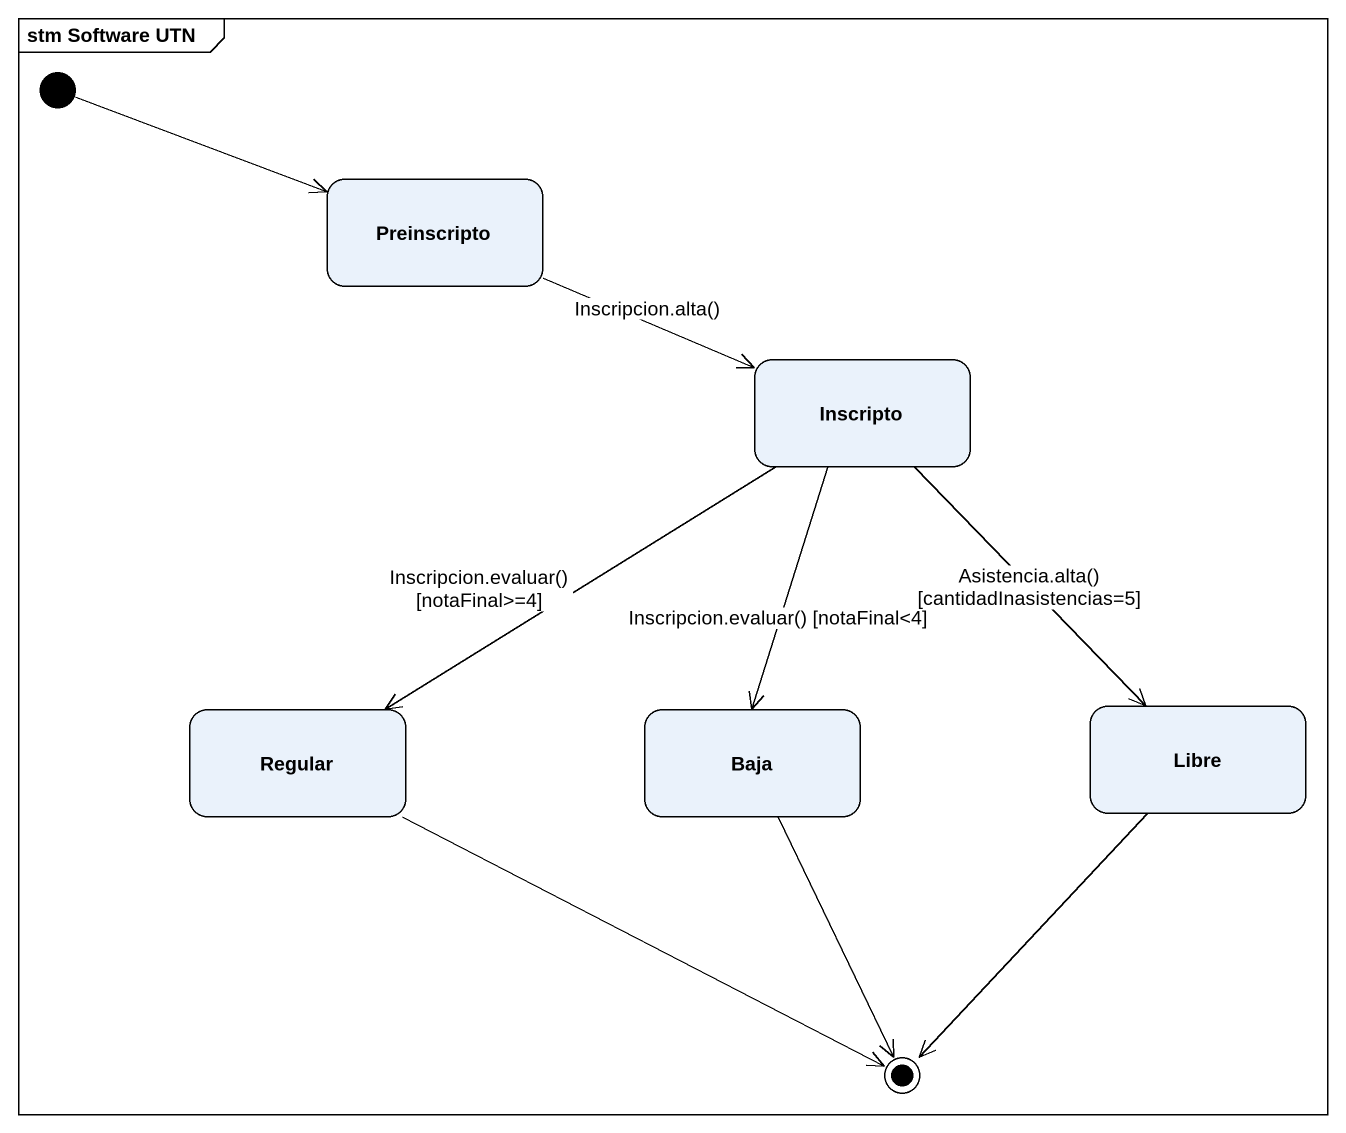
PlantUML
@startuml
mainframe stm Software UTN
hide empty description
state Preinscripto
state Inscripto
state Regular
state Baja
state Libre
[*] -right-> Preinscripto
Preinscripto -right-> Inscripto : Inscripcion.alta()
Inscripto --> Regular : Inscripcion.evaluar() [notaFinal>=4]
Inscripto --> Baja : Inscripcion.evaluar() [notaFinal<4]
Inscripto --> Libre : Asistencia.alta() [cantidadInasistencias=5]
Regular -right-> [*]
Baja --> [*]
Libre --> [*]
@enduml
